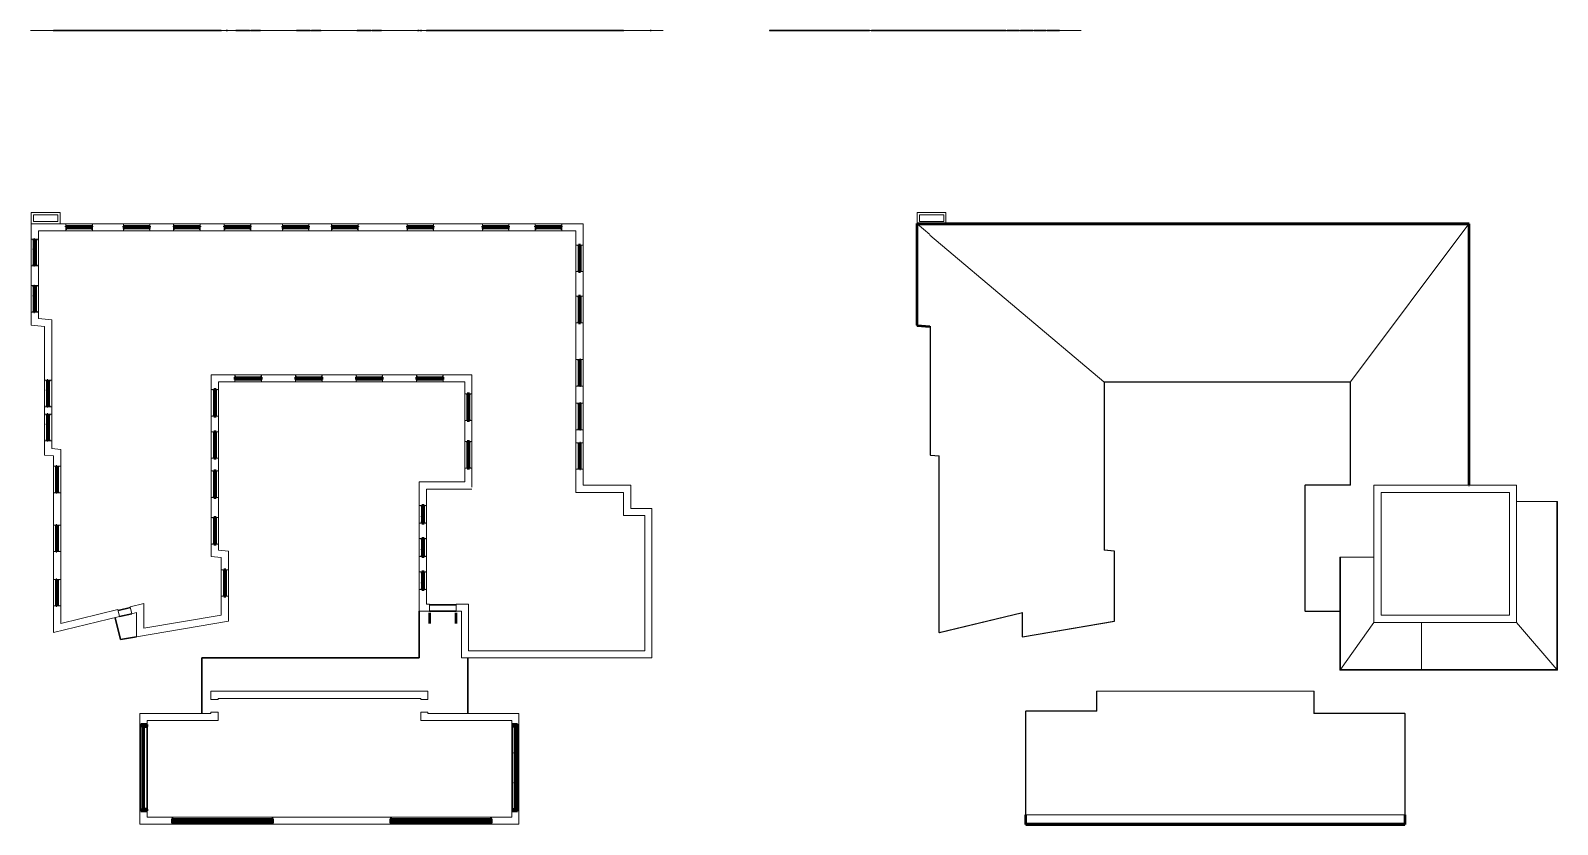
# Model space of a CAD drawing. Header units: inches. Extents: x -2889 to 2593, y -3508 to 2302.
# Drawn here: x -1541 to 2593, y -3508 to -1358 of the extents above; entities that cross this region are included whole.
import ezdxf

# ---------------------------------------------------------------- set-up
doc = ezdxf.new("R2010")
doc.units = ezdxf.units.IN
doc.header["$MEASUREMENT"] = 0
doc.linetypes.add('Dash 1_16_', pattern=[0.125, 0.0625, -0.0625])
for name, color, linetype, lineweight in [('A-CLNG', 13, 'Continuous', 30), ('A-DOOR', 31, 'Continuous', 30), ('A-DOOR-GLAZ', 31, 'Continuous', 50), ('A-FLOR', 140, 'Continuous', 30), ('A-GLAZ', 151, 'Continuous', 30), ('A-ROOF', 132, 'Continuous', 13), ('A-ROOF-MCUT', 132, 'Continuous', 50), ('A-ROOF-OTLN', 132, 'Continuous', 9), ('A-WALL', 113, 'Continuous', 13), ('C-TOPO', 7, 'Dash 1_16_', 9)]:
    doc.layers.add(name, color=color, linetype=linetype, lineweight=lineweight)
doc.layers.get('A-DOOR').off()

# ---------------------------------------------------------------- blocks, each defined once
blk = doc.blocks.new('Double-Glass 1 - 72_ x 78_-129571-Level 2')
at = {"layer": 'A-DOOR-GLAZ', "color": 50}
for p, q in [((-35, -42.6), (-35, -13.8)), ((35, -13.8), (35, -42.6))]:
    blk.add_line(p, q, dxfattribs=at)
blk = doc.blocks.new('Golden Proportion - Wood 6_w-135343-Level 2')
at = {"layer": 'A-GLAZ', "color": 50, "lineweight": 50}
for p, q in [((-34.8, 3), (-36, 3)), ((-34.8, 1), (-34.8, 3)), ((-32.8, 2.5), (-34.8, 2.5)), ((-34.8, 2.5), (-34.8, 1)), ((-34.8, 1), (-32.8, 1)), ((-33.5, 1), (-34.8, 1)), ((-33.5, -3), (-33.5, 1)), ((-32.8, 1), (-32.8, 2.5)), ((-9.5, 2), (-32.8, 2)), ((-32.8, 2), (-32.8, 1.5)), ((-32.8, 1.5), (-9.5, 1.5)), ((-7.5, 2.5), (-9.5, 2.5)), ((-9.5, 2.5), (-9.5, 1)), ((-9.5, 1.5), (-9.5, 2)), ((-9.5, 1), (-7.5, 1)), ((-7.5, 1), (-7.5, 2.5)), ((32.7, 2), (-7.5, 2)), ((-7.5, 2), (-7.5, 1.5)), ((-7.5, 1.5), (32.7, 1.5)), ((34.7, 2.5), (32.7, 2.5)), ((32.7, 2.5), (32.7, 1)), ((32.7, 1.5), (32.7, 2)), ((32.7, 1), (34.7, 1)), ((34.7, 1), (33.5, 1)), ((33.5, 1), (33.5, -3)), ((34.7, 3), (34.7, 1)), ((36, 3), (34.7, 3)), ((34.7, 1), (34.7, 2.5)), ((-36, -3), (-33.5, -3)), ((33.5, -3), (36, -3))]:
    blk.add_line(p, q, dxfattribs=at)
at = {"layer": 'A-GLAZ', "color": 10}
for p, q in [((34.7, 3), (-34.8, 3)), ((-32.8, 2.5), (-9.5, 2.5)), ((-9.5, 1), (-32.8, 1)), ((-7.5, 2.5), (32.7, 2.5)), ((32.7, 1), (-7.5, 1)), ((-33.5, -3), (33.5, -3))]:
    blk.add_line(p, q, dxfattribs=at)
blk = doc.blocks.new('Golden Proportion - Wood 6_w-135604-Level 2')
at = {"layer": 'A-GLAZ', "color": 50, "lineweight": 50}
for p, q in [((-36, 3), (-33.5, 3)), ((-33.5, 3), (-33.5, -1)), ((33.5, 3), (36, 3)), ((33.5, -1), (33.5, 3)), ((-34.8, -3), (-36, -3)), ((-34.8, -1), (-32.8, -1)), ((-34.8, -2.5), (-34.8, -1)), ((-33.5, -1), (-34.8, -1)), ((-34.8, -1), (-34.8, -3)), ((-32.8, -2.5), (-34.8, -2.5)), ((-32.8, -1), (-32.8, -2.5)), ((-32.8, -2), (-32.8, -1.5)), ((-32.8, -1.5), (-9.5, -1.5)), ((-9.5, -2), (-32.8, -2)), ((-9.5, -1), (-7.5, -1)), ((-9.5, -2.5), (-9.5, -1)), ((-9.5, -1.5), (-9.5, -2)), ((-7.5, -2.5), (-9.5, -2.5)), ((-7.5, -1), (-7.5, -2.5)), ((-7.5, -2), (-7.5, -1.5)), ((-7.5, -1.5), (32.7, -1.5)), ((32.7, -2), (-7.5, -2)), ((32.7, -1), (34.7, -1)), ((32.7, -2.5), (32.7, -1)), ((32.7, -1.5), (32.7, -2)), ((34.7, -2.5), (32.7, -2.5)), ((34.7, -1), (33.5, -1)), ((34.7, -1), (34.7, -2.5)), ((34.7, -3), (34.7, -1)), ((36, -3), (34.7, -3))]:
    blk.add_line(p, q, dxfattribs=at)
at = {"layer": 'A-GLAZ', "color": 10}
for p, q in [((33.5, 3), (-33.5, 3)), ((-34.8, -3), (34.7, -3)), ((-32.8, -1), (-9.5, -1)), ((-9.5, -2.5), (-32.8, -2.5)), ((-7.5, -1), (32.7, -1)), ((32.7, -2.5), (-7.5, -2.5))]:
    blk.add_line(p, q, dxfattribs=at)
blk = doc.blocks.new('Windows 1 - Windows 1-126976-Level 2')
at = {"layer": 'A-GLAZ'}
h = blk.add_hatch(color=10, dxfattribs=at)
h.paths.add_polyline_path([(575, -524.2), (575, -516.2), (577, -516.2), (577, -507.5), (572, -507.5), (572, -524.2)], flags=0)
h.paths.add_polyline_path([(802.7, -524.2), (805.7, -524.2), (805.7, -507.5), (800.7, -507.5), (800.7, -516.2), (802.7, -516.2)], flags=0)
for points in [[(802.7, -517.5), (802.7, -517), (575, -517), (575, -517.5)], [(650, -518.2), (650, -516.2), (647, -516.2), (647, -518.2)], [(730.7, -518.2), (730.7, -516.2), (727.7, -516.2), (727.7, -518.2)]]:
    blk.add_hatch(color=10, dxfattribs=at).paths.add_polyline_path(points, flags=0)
at = {"layer": 'A-GLAZ', "color": 50, "lineweight": 50}
for p, q in [((577, -507.5), (572, -507.5)), ((572, -507.5), (572, -524.2)), ((572, -524.2), (575, -524.2)), ((575, -524.2), (575, -516.2)), ((575, -516.2), (577, -516.2)), ((802.7, -517), (575, -517)), ((575, -517), (575, -517.5)), ((575, -517.5), (802.7, -517.5)), ((577, -516.2), (577, -507.5)), ((650, -516.2), (647, -516.2)), ((647, -516.2), (647, -518.2)), ((647, -518.2), (650, -518.2)), ((650, -518.2), (650, -516.2)), ((730.7, -516.2), (727.7, -516.2)), ((727.7, -516.2), (727.7, -518.2)), ((727.7, -518.2), (730.7, -518.2)), ((730.7, -518.2), (730.7, -516.2)), ((805.7, -507.5), (800.7, -507.5)), ((800.7, -507.5), (800.7, -516.2)), ((800.7, -516.2), (802.7, -516.2)), ((802.7, -516.2), (802.7, -524.2)), ((802.7, -517.5), (802.7, -517)), ((802.7, -524.2), (805.7, -524.2)), ((805.7, -524.2), (805.7, -507.5))]:
    blk.add_line(p, q, dxfattribs=at)
at = {"layer": 'A-GLAZ', "color": 10}
for p, q in [((802.7, -524.2), (575, -524.2)), ((800.7, -507.5), (577, -507.5)), ((647, -516.2), (577, -516.2)), ((727.7, -516.2), (650, -516.2)), ((800.7, -516.2), (730.7, -516.2))]:
    blk.add_line(p, q, dxfattribs=at)
blk = doc.blocks.new('Windows 2 - Windows 2-128920-Level 2')
at = {"layer": 'A-GLAZ'}
h = blk.add_hatch(color=10, dxfattribs=at)
h.paths.add_polyline_path([(572, 481.4), (576, 481.4), (576, 489.4), (574, 489.4), (574, 495.4), (572, 495.4), (572, 487.8)], flags=0)
h.paths.add_polyline_path([(801.7, 481.4), (805.7, 481.4), (805.7, 495.4), (803.7, 495.4), (803.7, 489.4), (801.7, 489.4), (801.7, 487.8)], flags=0)
h.paths.add_polyline_path([(647, 488.4), (650, 488.4), (650, 490.4), (647, 490.4)], flags=0)
h.paths.add_polyline_path([(727.7, 488.4), (730.7, 488.4), (730.7, 490.4), (727.7, 490.4)], flags=0)
blk.add_hatch(color=10, dxfattribs=at).paths.add_polyline_path([(803.7, 489.1), (803.7, 489.6), (574, 489.6), (574, 489.1)], flags=0)
at = {"layer": 'A-GLAZ', "color": 50, "lineweight": 50}
for p, q in [((574, 495.4), (572, 495.4)), ((572, 495.4), (572, 481.4)), ((572, 481.4), (576, 481.4)), ((574, 489.4), (574, 495.4)), ((803.7, 489.6), (574, 489.6)), ((574, 489.6), (574, 489.1)), ((576, 489.4), (574, 489.4)), ((574, 489.1), (803.7, 489.1)), ((576, 481.4), (576, 489.4)), ((650, 490.4), (647, 490.4)), ((647, 490.4), (647, 488.4)), ((647, 488.4), (650, 488.4)), ((650, 488.4), (650, 490.4)), ((730.7, 490.4), (727.7, 490.4)), ((727.7, 490.4), (727.7, 488.4)), ((727.7, 488.4), (730.7, 488.4)), ((730.7, 488.4), (730.7, 490.4)), ((803.7, 489.4), (801.7, 489.4)), ((801.7, 489.4), (801.7, 481.4)), ((801.7, 481.4), (805.7, 481.4)), ((803.7, 495.4), (803.7, 489.4)), ((805.7, 495.4), (803.7, 495.4)), ((803.7, 489.1), (803.7, 489.6)), ((805.7, 481.4), (805.7, 495.4))]:
    blk.add_line(p, q, dxfattribs=at)
at = {"layer": 'A-GLAZ', "color": 10}
for p, q in [((574, 495.4), (803.7, 495.4)), ((576, 481.4), (801.7, 481.4))]:
    blk.add_line(p, q, dxfattribs=at)
blk = doc.blocks.new('Golden Proportion - Wood 6_w-136416-Level 2')
at = {"layer": 'A-GLAZ', "color": 50, "lineweight": 50}
for p, q in [((-34.8, 3), (-36, 3)), ((-36, 3), (-36, -3)), ((-34.8, 1), (-34.8, 3)), ((-32.8, 2.5), (-34.8, 2.5)), ((-34.8, 2.5), (-34.8, 1)), ((-34.8, 1), (-32.8, 1)), ((-33.5, 1), (-34.8, 1)), ((-33.5, -3), (-33.5, 1)), ((-32.8, 1), (-32.8, 2.5)), ((-9.5, 2), (-32.8, 2)), ((-32.8, 2), (-32.8, 1.5)), ((-32.8, 1.5), (-9.5, 1.5)), ((-7.5, 2.5), (-9.5, 2.5)), ((-9.5, 2.5), (-9.5, 1)), ((-9.5, 1.5), (-9.5, 2)), ((-9.5, 1), (-7.5, 1)), ((-7.5, 1), (-7.5, 2.5)), ((32.7, 2), (-7.5, 2)), ((-7.5, 2), (-7.5, 1.5)), ((-7.5, 1.5), (32.7, 1.5)), ((34.7, 2.5), (32.7, 2.5)), ((32.7, 2.5), (32.7, 1)), ((32.7, 1.5), (32.7, 2)), ((32.7, 1), (34.7, 1)), ((34.7, 1), (33.5, 1)), ((33.5, 1), (33.5, -3)), ((34.7, 3), (34.7, 1)), ((36, 3), (34.7, 3)), ((34.7, 1), (34.7, 2.5)), ((36, -3), (36, 3)), ((-36, -3), (-33.5, -3)), ((33.5, -3), (36, -3))]:
    blk.add_line(p, q, dxfattribs=at)
at = {"layer": 'A-GLAZ', "color": 10}
for p, q in [((34.7, 3), (-34.8, 3)), ((-32.8, 2.5), (-9.5, 2.5)), ((-9.5, 1), (-32.8, 1)), ((-7.5, 2.5), (32.7, 2.5)), ((32.7, 1), (-7.5, 1)), ((-33.5, -3), (33.5, -3))]:
    blk.add_line(p, q, dxfattribs=at)
blk = doc.blocks.new('Golden Proportion - Wood 4_w-136637-Level 2')
at = {"layer": 'A-GLAZ', "color": 50, "lineweight": 50}
for p, q in [((-22.8, 3), (-24, 3)), ((-24, 3), (-24, -3)), ((-22.8, 1), (-22.8, 3)), ((-20.8, 2.5), (-22.8, 2.5)), ((-22.8, 2.5), (-22.8, 1)), ((-22.8, 1), (-20.8, 1)), ((-21.5, 1), (-22.8, 1)), ((-21.5, -3), (-21.5, 1)), ((-20.8, 1), (-20.8, 2.5)), ((-6.7, 2), (-20.8, 2)), ((-20.8, 2), (-20.8, 1.5)), ((-20.8, 1.5), (-6.7, 1.5)), ((-4.7, 2.5), (-6.7, 2.5)), ((-6.7, 2.5), (-6.7, 1)), ((-6.7, 1.5), (-6.7, 2)), ((-6.7, 1), (-4.7, 1)), ((-4.7, 1), (-4.7, 2.5)), ((20.7, 2), (-4.7, 2)), ((-4.7, 2), (-4.7, 1.5)), ((-4.7, 1.5), (20.7, 1.5)), ((22.7, 2.5), (20.7, 2.5)), ((20.7, 2.5), (20.7, 1)), ((20.7, 1.5), (20.7, 2)), ((20.7, 1), (22.7, 1)), ((22.7, 1), (21.5, 1)), ((21.5, 1), (21.5, -3)), ((22.7, 3), (22.7, 1)), ((24, 3), (22.7, 3)), ((22.7, 1), (22.7, 2.5)), ((24, -3), (24, 3)), ((-24, -3), (-21.5, -3)), ((21.5, -3), (24, -3))]:
    blk.add_line(p, q, dxfattribs=at)
at = {"layer": 'A-GLAZ', "color": 10}
for p, q in [((22.7, 3), (-22.8, 3)), ((-20.8, 2.5), (-6.7, 2.5)), ((-6.7, 1), (-20.8, 1)), ((-4.7, 2.5), (20.7, 2.5)), ((20.7, 1), (-4.7, 1)), ((-21.5, -3), (21.5, -3))]:
    blk.add_line(p, q, dxfattribs=at)
blk = doc.blocks.new('Golden Proportion - Wood 6_w-V1-Level 2')
at = {"layer": 'A-GLAZ', "color": 50, "lineweight": 50}
for p, q in [((-34.8, 3), (-36, 3)), ((-36, 3), (-36, -3)), ((-34.8, 1), (-34.8, 3)), ((-32.8, 2.5), (-34.8, 2.5)), ((-34.8, 2.5), (-34.8, 1)), ((-34.8, 1), (-32.8, 1)), ((-33.5, 1), (-34.8, 1)), ((-33.5, -3), (-33.5, 1)), ((-32.8, 1), (-32.8, 2.5)), ((-9.5, 2), (-32.8, 2)), ((-32.8, 2), (-32.8, 1.5)), ((-32.8, 1.5), (-9.5, 1.5)), ((-7.5, 2.5), (-9.5, 2.5)), ((-9.5, 2.5), (-9.5, 1)), ((-9.5, 1.5), (-9.5, 2)), ((-9.5, 1), (-7.5, 1)), ((-7.5, 1), (-7.5, 2.5)), ((32.7, 2), (-7.5, 2)), ((-7.5, 2), (-7.5, 1.5)), ((-7.5, 1.5), (32.7, 1.5)), ((34.7, 2.5), (32.7, 2.5)), ((32.7, 2.5), (32.7, 1)), ((32.7, 1.5), (32.7, 2)), ((32.7, 1), (34.7, 1)), ((34.7, 1), (33.5, 1)), ((33.5, 1), (33.5, -3)), ((34.7, 3), (34.7, 1)), ((36, 3), (34.7, 3)), ((34.7, 1), (34.7, 2.5)), ((36, -3), (36, 3)), ((-36, -3), (-33.5, -3)), ((33.5, -3), (36, -3))]:
    blk.add_line(p, q, dxfattribs=at)
at = {"layer": 'A-GLAZ', "color": 10}
for p, q in [((34.7, 3), (-34.8, 3)), ((-32.8, 2.5), (-9.5, 2.5)), ((-9.5, 1), (-32.8, 1)), ((-7.5, 2.5), (32.7, 2.5)), ((32.7, 1), (-7.5, 1)), ((-33.5, -3), (33.5, -3))]:
    blk.add_line(p, q, dxfattribs=at)
blk = doc.blocks.new('Chimney - Chimney-126275-Level 3')
at = {"layer": 'A-WALL', "color": 8, "lineweight": 20}
for p, q in [((-784.2, -743), (-814.2, -743)), ((-814.2, -743), (-814.2, -821)), ((-784.2, -821), (-784.2, -743)), ((-808.2, -749), (-790.2, -749)), ((-808.2, -815), (-808.2, -749)), ((-790.2, -749), (-790.2, -815)), ((-814.2, -821), (-784.2, -821)), ((-790.2, -815), (-808.2, -815))]:
    blk.add_line(p, q, dxfattribs=at)

msp = doc.modelspace()

# ---------------------------------------------------------------- hatches: boundary and pattern name
at = {"layer": 'A-GLAZ'}
h = msp.add_hatch(color=10, dxfattribs=at)
h.paths.add_polyline_path([(-1158.1, -3504), (-1156.1, -3504), (-1156.1, -3497), (-1154.8, -3497), (-1154.8, -3492), (-1158.1, -3492)], flags=0)
h.paths.add_polyline_path([(-888.4, -3497), (-887.1, -3497), (-887.1, -3504), (-885.1, -3504), (-885.1, -3492), (-888.4, -3492)], flags=0)
for points in [[(-1156.1, -3497.3), (-887.1, -3497.3), (-887.1, -3496.8), (-1156.1, -3496.8)], [(-564.5, -3497.3), (-295.5, -3497.3), (-295.5, -3496.8), (-564.5, -3496.8)]]:
    msp.add_hatch(color=10, dxfattribs=at).paths.add_polyline_path(points, flags=0)
h = msp.add_hatch(color=10, dxfattribs=at)
h.paths.add_polyline_path([(-566.5, -3504), (-564.5, -3504), (-564.5, -3497), (-563.2, -3497), (-563.2, -3492), (-566.5, -3492)], flags=0)
h.paths.add_polyline_path([(-296.8, -3492), (-296.8, -3497), (-295.5, -3497), (-295.5, -3504), (-293.5, -3504), (-293.5, -3492)], flags=0)

# ---------------------------------------------------------------- linework, layer by layer
at = {"layer": 'A-CLNG', "extrusion": (0, -1, 6.12323e-17)}
for p, q in [((-1024.8, -1357.8, -152.5), (-1459.8, -1357.8, -152.5)), ((-1459.8, -1357.8, -155.5), (-1024.8, -1357.8, -155.5)), ((-469.3, -1357.8, -152.5), (64.5, -1357.8, -152.5)), ((64.5, -1357.8, -155.5), (-469.3, -1357.8, -155.5))]:
    msp.add_line(p, q, dxfattribs=at)
at = {"layer": 'A-CLNG', "extrusion": (0, -1, 6.12323e-17), "elevation": 1357.8}
for points in [[(617.7, -220.6), (459.7, -220.6), (459.7, -217.6), (617.7, -217.6)], [(730, -220.6), (637.4, -220.6), (637.4, -217.6), (730, -217.6)]]:
    msp.add_lwpolyline(points, close=True, dxfattribs=at)
at = {"layer": 'A-FLOR', "extrusion": (0, -1, 6.12323e-17)}
for p, q in [((-1024.8, -1357.8, -143.4), (-1459.8, -1357.8, -143.4)), ((-1024.8, -1357.8, -146.3), (-1459.8, -1357.8, -146.3)), ((-469.3, -1357.8, -143.4), (64.5, -1357.8, -143.4)), ((64.5, -1357.8, -146.3), (-469.3, -1357.8, -146.3)), ((767.5, -1357.8, -215.3), (749.6, -1357.8, -215.3)), ((785.6, -1357.8, -221.9), (766.6, -1357.8, -221.9)), ((766.6, -1357.8, -221.9), (766.6, -1357.8, -217)), ((766.6, -1357.8, -217), (767.5, -1357.8, -215.9)), ((767.5, -1357.8, -215.9), (767.5, -1357.8, -215.3)), ((803.6, -1357.8, -228.5), (784.6, -1357.8, -228.5)), ((784.6, -1357.8, -228.5), (784.6, -1357.8, -223.6)), ((784.6, -1357.8, -223.6), (785.6, -1357.8, -222.7)), ((785.6, -1357.8, -222.7), (785.6, -1357.8, -221.9)), ((821.5, -1357.8, -235.3), (802.5, -1357.8, -235.3)), ((802.5, -1357.8, -235.3), (802.5, -1357.8, -230.2)), ((802.5, -1357.8, -230.2), (803.6, -1357.8, -229.3)), ((803.6, -1357.8, -229.3), (803.6, -1357.8, -228.5)), ((839.6, -1357.8, -241.9), (820.6, -1357.8, -241.9)), ((820.6, -1357.8, -241.9), (820.6, -1357.8, -237)), ((820.6, -1357.8, -237), (821.5, -1357.8, -235.9)), ((821.5, -1357.8, -235.9), (821.5, -1357.8, -235.3)), ((857.5, -1357.8, -248.5), (838.5, -1357.8, -248.5)), ((838.5, -1357.8, -248.5), (838.5, -1357.8, -243.6)), ((838.5, -1357.8, -243.6), (839.6, -1357.8, -242.6)), ((839.6, -1357.8, -242.6), (839.6, -1357.8, -241.9)), ((875.7, -1357.8, -255.1), (856.5, -1357.8, -255.1)), ((856.5, -1357.8, -255.1), (856.5, -1357.8, -250.2)), ((856.5, -1357.8, -250.2), (857.5, -1357.8, -249.4)), ((857.5, -1357.8, -249.4), (857.5, -1357.8, -248.5)), ((929.6, -1357.8, -262), (874.6, -1357.8, -262)), ((874.6, -1357.8, -262), (874.6, -1357.8, -256.9)), ((874.6, -1357.8, -256.9), (875.7, -1357.8, -256)), ((875.7, -1357.8, -256), (875.7, -1357.8, -255.1)), ((947.1, -1357.8, -268.6), (928.6, -1357.8, -268.6)), ((928.6, -1357.8, -268.6), (928.6, -1357.8, -263.7)), ((928.6, -1357.8, -263.7), (929.6, -1357.8, -262.6)), ((929.6, -1357.8, -262.6), (929.6, -1357.8, -262)), ((965.7, -1357.8, -275.2), (946.7, -1357.8, -275.2)), ((946.7, -1357.8, -275.2), (946.7, -1357.8, -270.3)), ((946.7, -1357.8, -270.3), (947.6, -1357.8, -269.2)), ((947.6, -1357.8, -269.2), (947.1, -1357.8, -268.6)), ((983.6, -1357.8, -281.8), (964.6, -1357.8, -281.8)), ((964.6, -1357.8, -281.8), (964.6, -1357.8, -276.9)), ((964.6, -1357.8, -276.9), (965.7, -1357.8, -276.1)), ((965.7, -1357.8, -276.1), (965.7, -1357.8, -275.2)), ((1001.5, -1357.8, -288.6), (982.5, -1357.8, -288.6)), ((982.5, -1357.8, -288.6), (982.5, -1357.8, -283.7)), ((982.5, -1357.8, -283.7), (983.6, -1357.8, -282.7)), ((983.6, -1357.8, -282.7), (983.6, -1357.8, -281.8)), ((1000.7, -1357.8, -290.3), (1001.5, -1357.8, -289.3)), ((1019.7, -1357.8, -295.3), (1000.7, -1357.8, -295.3)), ((1000.7, -1357.8, -295.3), (1000.7, -1357.8, -290.3)), ((1001.5, -1357.8, -289.3), (1001.5, -1357.8, -288.6)), ((1037.6, -1357.8, -301.9), (1018.6, -1357.8, -301.9)), ((1018.6, -1357.8, -301.9), (1018.6, -1357.8, -297)), ((1018.6, -1357.8, -297), (1019.7, -1357.8, -295.9)), ((1019.7, -1357.8, -295.9), (1019.7, -1357.8, -295.3)), ((1055.7, -1357.8, -308.5), (1036.5, -1357.8, -308.5)), ((1036.5, -1357.8, -308.5), (1036.5, -1357.8, -303.6)), ((1036.5, -1357.8, -303.6), (1037.6, -1357.8, -302.7)), ((1037.6, -1357.8, -302.7), (1037.6, -1357.8, -301.9)), ((1073.6, -1357.8, -315.3), (1054.6, -1357.8, -315.3)), ((1054.6, -1357.8, -315.3), (1054.6, -1357.8, -310.4)), ((1054.6, -1357.8, -310.4), (1055.7, -1357.8, -309.3)), ((1055.7, -1357.8, -309.3), (1055.7, -1357.8, -308.5)), ((1091.6, -1357.8, -321.9), (1072.6, -1357.8, -321.9)), ((1072.6, -1357.8, -321.9), (1072.6, -1357.8, -317)), ((1072.6, -1357.8, -317), (1073.6, -1357.8, -315.9)), ((1073.6, -1357.8, -315.9), (1073.6, -1357.8, -315.3)), ((1090.7, -1357.8, -328.5), (1090.7, -1357.8, -323.6)), ((1090.7, -1357.8, -323.6), (1091.6, -1357.8, -322.6)), ((1091.6, -1357.8, -322.6), (1091.6, -1357.8, -321.9))]:
    msp.add_line(p, q, dxfattribs=at)
at = {"layer": 'A-FLOR'}
for p, q in [((-1304.1, -2927.9), (-1271, -2920)), ((-488.8, -2930.4), (-488.8, -3056.7)), ((-461, -2913.2), (-389, -2913.2)), ((-389, -2930.4), (-461, -2930.4)), ((-1312.5, -2947.7), (-1297.8, -3007.1)), ((-1267, -2936.8), (-1300, -2944.7)), ((-1297.8, -3007.1), (-1254.1, -2999.5)), ((-488.8, -3056.7), (-1077.1, -3056.7)), ((-1077.1, -3056.7), (-1077.1, -3206.7)), ((-357, -3206.7), (-357, -3056.7))]:
    msp.add_line(p, q, dxfattribs=at)
at = {"layer": 'A-FLOR', "extrusion": (0, -1, 6.12323e-17), "elevation": 1357.8}
for points in [[(-1479.2, -275.4), (-1024.8, -275.4), (-1024.8, -263.5), (-1479.2, -263.5)], [(-469.3, -263.5), (64.5, -263.5), (64.5, -275.4), (-469.3, -275.4)], [(730, -211.6), (459.7, -211.6), (459.7, -208.6), (730, -208.6)]]:
    msp.add_lwpolyline(points, close=True, dxfattribs=at)
at = {"layer": 'A-GLAZ', "color": 50, "lineweight": 50}
for p, q in [((-1158.1, -3492), (-1158.1, -3504)), ((-1154.8, -3492), (-1158.1, -3492)), ((-1158.1, -3504), (-1156.1, -3504)), ((-887.1, -3496.8), (-1156.1, -3496.8)), ((-1156.1, -3504), (-1156.1, -3496.8)), ((-1156.1, -3497), (-1154.8, -3497)), ((-1156.1, -3497.3), (-887.1, -3497.3)), ((-1154.8, -3497), (-1154.8, -3492)), ((-885.1, -3492), (-888.4, -3492)), ((-888.4, -3492), (-888.4, -3497)), ((-888.4, -3497), (-887.1, -3497)), ((-887.1, -3496.8), (-887.1, -3504)), ((-887.1, -3504), (-885.1, -3504)), ((-885.1, -3504), (-885.1, -3492)), ((-566.5, -3492), (-566.5, -3504)), ((-563.2, -3492), (-566.5, -3492)), ((-566.5, -3504), (-564.5, -3504)), ((-295.5, -3496.8), (-564.5, -3496.8)), ((-564.5, -3504), (-564.5, -3496.8)), ((-564.5, -3497), (-563.2, -3497)), ((-564.5, -3497.3), (-295.5, -3497.3)), ((-563.2, -3497), (-563.2, -3492)), ((-293.5, -3492), (-296.8, -3492)), ((-296.8, -3492), (-296.8, -3497)), ((-296.8, -3497), (-295.5, -3497)), ((-295.5, -3496.8), (-295.5, -3504)), ((-295.5, -3504), (-293.5, -3504)), ((-293.5, -3504), (-293.5, -3492))]:
    msp.add_line(p, q, dxfattribs=at)
at = {"layer": 'A-GLAZ', "color": 10}
for p, q in [((-1156.1, -3504), (-887.1, -3504)), ((-888.4, -3492), (-1154.8, -3492)), ((-564.5, -3504), (-295.5, -3504)), ((-296.8, -3492), (-563.2, -3492))]:
    msp.add_line(p, q, dxfattribs=at)
at = {"layer": 'A-GLAZ', "extrusion": (0, -1, 6.12323e-17), "elevation": 1357.8}
for points in [[(-1476.2, -107.5), (-1473.2, -107.5), (-1473.2, -62.9), (-1476.2, -62.9)], [(-1476.2, -228.7), (-1473.2, -228.7), (-1473.2, -184.1), (-1476.2, -184.1)], [(-1442.9, -104.3), (-1416.9, -104.3), (-1416.9, -65.9), (-1442.9, -65.9)], [(-1413.9, -104.3), (-1377, -104.3), (-1377, -65.9), (-1413.9, -65.9)], [(-1287, -104.3), (-1261, -104.3), (-1261, -65.9), (-1287, -65.9)], [(-1258, -65.9), (-1220.8, -65.9), (-1220.8, -104.3), (-1258, -104.3)], [(-1150.9, -104.3), (-1124.8, -104.3), (-1124.8, -65.9), (-1150.9, -65.9)], [(-1121.9, -65.9), (-1084.7, -65.9), (-1084.7, -104.3), (-1121.9, -104.3)], [(-1011.4, -107.5), (-1008.4, -107.5), (-1008.4, -62.9), (-1011.4, -62.9)], [(-948, -65.9), (-985.1, -65.9), (-985.1, -104.3), (-948, -104.3)], [(-919, -104.3), (-945, -104.3), (-945, -65.9), (-919, -65.9)], [(-783.9, -65.9), (-821.1, -65.9), (-821.1, -104.3), (-783.9, -104.3)], [(-754.9, -104.3), (-781, -104.3), (-781, -65.9), (-754.9, -65.9)], [(-620.1, -65.9), (-657.2, -65.9), (-657.2, -104.3), (-620.1, -104.3)], [(-591.1, -104.3), (-617.1, -104.3), (-617.1, -65.9), (-591.1, -65.9)], [(-485.7, -107.5), (-482.7, -107.5), (-482.7, -77.9), (-485.7, -77.9)], [(-314.8, -65.9), (-289, -65.9), (-289, -104.3), (-314.8, -104.3)], [(-285.8, -104.3), (-248.9, -104.3), (-248.9, -65.9), (-285.8, -65.9)], [(-171.9, -65.9), (-145.9, -65.9), (-145.9, -104.3), (-171.9, -104.3)], [(-142.9, -104.3), (-105.8, -104.3), (-105.8, -65.9), (-142.9, -65.9)], [(136.6, 47.4), (138.7, 47.4), (138.7, 23.3), (136.6, 23.3)], [(489.5, -169.6), (515.6, -169.6), (515.6, -131), (489.5, -131)], [(735.3, -98.6), (768.1, -98.6), (768.1, -81.1), (735.3, -81.1)], [(771.8, -98.6), (804.6, -98.6), (804.6, -81.1), (771.8, -81.1)], [(808, -98.6), (841.1, -98.6), (841.1, -81.1), (808, -81.1)], [(844.5, -98.6), (877.6, -98.6), (877.6, -81.1), (844.5, -81.1)], [(881, -98.6), (914.1, -98.6), (914.1, -81.1), (881, -81.1)], [(917.5, -98.6), (950.3, -98.6), (950.3, -81.1), (917.5, -81.1)], [(957.2, -38.6), (990.2, -38.6), (990.2, -21.1), (957.2, -21.1)], [(993.4, -38.6), (1026.5, -38.6), (1026.5, -21.1), (993.4, -21.1)], [(1029.7, -38.6), (1062.8, -38.6), (1062.8, -21.1), (1029.7, -21.1)], [(1066.2, -38.6), (1099.2, -38.6), (1099.2, -21.1), (1066.2, -21.1)], [(1102.4, -38.6), (1135.5, -38.6), (1135.5, -21.1), (1102.4, -21.1)], [(1138.7, -38.6), (1171.8, -38.6), (1171.8, -21.1), (1138.7, -21.1)], [(1175, -38.6), (1208, -38.6), (1208, -21.1), (1175, -21.1)], [(1211.2, -38.6), (1244.3, -38.6), (1244.3, -21.1), (1211.2, -21.1)]]:
    msp.add_lwpolyline(points, close=True, dxfattribs=at)
for points in [[(-488.7, -65.9), (-493, -65.9), (-493, -104.3), (-488.7, -104.3)], [(459.7, -131), (486.5, -131), (486.5, -169.6), (459.7, -169.6)], [(617.7, -131), (613.5, -131), (613.5, -169.6), (617.7, -169.6)]]:
    msp.add_lwpolyline(points, dxfattribs=at)
at = {"layer": 'A-ROOF', "extrusion": (0, -1, 6.12323e-17)}
for p, q in [((-1539.1, -1357.8, 66.6), (-1541.2, -1357.8, 55)), ((-1541.2, -1357.8, 55), (-1005.4, -1357.8, -40.1)), ((-302.7, -1357.8, 66.6), (-1539.1, -1357.8, 66.6)), ((-1005.4, -1357.8, -28.2), (-1539, -1357.8, 67.1)), ((-1031.7, -1357.8, -23.5), (-365.7, -1357.8, -23.5)), ((-1005.4, -1357.8, -40.1), (-1005.4, -1357.8, -28.2)), ((-408.5, -1357.8, -35.4), (-1005.4, -1357.8, -35.4)), ((-302.7, -1357.8, -17.7), (-488.7, -1357.8, -70)), ((-346.2, -1357.8, -29.9), (-346.2, -1357.8, -143.4)), ((-283.2, -1357.8, 257.7), (64.5, -1357.8, 236.3)), ((64.5, -1357.8, 229.9), (-283.2, -1357.8, 251.3)), ((-64.6, -1357.8, -38), (-64.6, -1357.8, -143.4)), ((83.9, -1357.8, 235.1), (86.9, -1357.8, 234.9)), ((86.9, -1357.8, 228.5), (83.9, -1357.8, 228.7)), ((86.9, -1357.8, 234.9), (86.9, -1357.8, 228.5)), ((459.7, -1357.8, -328.5), (1303.5, -1357.8, -328.5)), ((459.7, -1357.8, 1.5), (770.1, -1357.8, 1.5)), ((731.9, -1357.8, -88.5), (459.7, -1357.8, -88.5)), ((459.7, -1357.8, -100.5), (698.2, -1357.8, -100.5)), ((731.9, -1357.8, -91.1), (617.7, -1357.8, -123.1)), ((617.7, -1357.8, -123.1), (617.7, -1357.8, -135)), ((617.7, -1357.8, -135), (731.9, -1357.8, -103)), ((716.3, -1357.8, -65.9), (803.8, -1357.8, 43.5)), ((716.3, -1357.8, -65.9), (953.7, -1357.8, -65.9)), ((953.7, -1357.8, -77.9), (716.3, -1357.8, -77.9)), ((716.3, -1357.8, -77.9), (716.3, -1357.8, -65.9)), ((731.9, -1357.8, -103), (731.9, -1357.8, -91.1)), ((803.8, -1357.8, 43.5), (923.9, -1357.8, 43.5)), ((804, -1357.8, 328.5), (803.8, -1357.8, 325.5)), ((1190.5, -1357.8, 304.6), (804, -1357.8, 328.5)), ((923.9, -1357.8, -5.8), (923.9, -1357.8, 103.5)), ((923.9, -1357.8, 103.5), (1190.3, -1357.8, 103.5)), ((1190.3, -1357.8, 103.5), (1277.8, -1357.8, -5.8)), ((1190.3, -1357.8, 301.7), (1190.5, -1357.8, 304.6))]:
    msp.add_line(p, q, dxfattribs=at)
at = {"layer": 'A-ROOF'}
for p, q in [((893.8, -1910.3), (859, -1880.8)), ((2352.9, -1880.8), (2032.4, -2309.3)), ((2352.9, -2588.9), (2352.9, -1880.8)), ((893.8, -1911.6), (1364.2, -2309.3)), ((859, -2155.7), (895, -2158.9)), ((895, -2158.9), (895, -2507.6)), ((1364.2, -2309.3), (2032.4, -2309.3)), ((1365.8, -2764.5), (1365.8, -2310.1)), ((2032.4, -2309.3), (2032.4, -2588.9)), ((895, -2507.6), (919, -2509.7)), ((919, -2509.7), (919, -2987.7)), ((2031.6, -2588.9), (1909.3, -2588.9)), ((1909.3, -2588.9), (1909.3, -2930.4)), ((2329.9, -2588.9), (2352.9, -2588.9)), ((2592.5, -2632.9), (2481.9, -2632.9)), ((2590.6, -2632.9), (2590.6, -3087.9)), ((1392.8, -2767.5), (1365.8, -2764.5)), ((1392.8, -2957), (1392.8, -2767.5)), ((2095.4, -2783.9), (2003.4, -2783.9)), ((2005.4, -2783.9), (2005.4, -3087.9)), ((919, -2987.7), (1144, -2933.7)), ((1144, -2934.5), (1144, -2999.5)), ((1909.3, -2930.4), (2003.4, -2930.4)), ((1144, -2999.5), (1392.8, -2957)), ((2095.4, -2960.4), (2005.4, -3087.9)), ((2224.4, -2960.4), (2224.4, -3087.9)), ((2481.9, -2960.4), (2590.6, -3087.9)), ((2005.4, -3087.9), (2590.6, -3087.9)), ((1932.9, -3147), (1345.3, -3147)), ((1345.3, -3147), (1345.3, -3200.2)), ((1932.9, -3206), (1932.9, -3147)), ((1345.3, -3201), (1153, -3201)), ((1153, -3201), (1153, -3481.3)), ((2179.1, -3206.7), (1932.9, -3206.7)), ((2179.1, -3481.3), (2179.1, -3206.7)), ((2179.1, -3481.3), (1153, -3481.3))]:
    msp.add_line(p, q, dxfattribs=at)
at = {"layer": 'A-ROOF', "extrusion": (0, -1, 6.12323e-17), "elevation": 1357.8}
msp.add_lwpolyline([(-488.7, -70), (-488.7, -58), (-302.7, -5.8), (-302.7, -17.7)], dxfattribs=at)
for points in [[(83.9, 301.7), (84.1, 304.6), (-302.4, 328.5), (-302.7, 325.5)], [(83.9, 168.7), (171.4, 59.3), (171.4, 47.4), (83.9, 156.6)], [(923.9, -17.9), (1277.8, -17.9), (1277.8, -5.8), (923.9, -5.8)]]:
    msp.add_lwpolyline(points, close=True, dxfattribs=at)
at = {"layer": 'A-ROOF-MCUT'}
for p, q in [((858.2, -1880.8), (858.2, -2155.7)), ((858.2, -1880.8), (2353.6, -1881.6)), ((859, -2155.7), (859, -1880.1)), ((2353.6, -1880.8), (859, -1880.1)), ((2353.6, -2588.9), (2353.6, -1880.8)), ((858.2, -2155.7), (859, -2155.7)), ((859, -2155.7), (858.9, -2156.4)), ((858.9, -2156.4), (893.8, -2159.5)), ((893.8, -2159.5), (893.8, -2158.7)), ((2352.9, -2588.9), (2353.6, -2588.9)), ((1153, -3481.3), (1152.3, -3481.3)), ((1152.3, -3481.3), (1152.3, -3506.8)), ((2179.9, -3506.8), (1152.3, -3506.8)), ((1153, -3507.5), (1153, -3481.3)), ((1153, -3507.5), (2179.1, -3507.5)), ((2179.9, -3481.3), (2179.1, -3481.3)), ((2179.1, -3481.3), (2179.1, -3507.5)), ((2179.9, -3506.8), (2179.9, -3481.3))]:
    msp.add_line(p, q, dxfattribs=at)
at = {"layer": 'A-ROOF-OTLN'}
for p, q in [((893.8, -2159.5), (894.9, -2159.6)), ((894.2, -2159.5), (894.2, -2507.6)), ((895, -2158.9), (894.9, -2159.6)), ((1364.2, -2310.1), (2032.4, -2310.1)), ((1366.5, -2764.5), (1366.5, -2310.1)), ((2031.6, -2309.3), (2031.6, -2588.9)), ((895, -2507.6), (894.2, -2507.6)), ((894.9, -2508.4), (895, -2507.6)), ((894.9, -2508.4), (918.9, -2510.5)), ((918.2, -2510.4), (918.2, -2987.7)), ((919, -2509.7), (918.9, -2510.5)), ((1908.6, -2588.9), (2032.4, -2588.9)), ((1908.6, -2588.9), (1908.6, -2930.4)), ((2031.6, -2588.2), (1909.3, -2588.2)), ((1909.3, -2931.2), (1909.3, -2588.2)), ((2591.4, -2632.9), (2591.4, -3088.6)), ((2592.5, -3089.8), (2592.5, -2632.9)), ((1365.8, -2764.5), (1365.9, -2763.7)), ((1366.5, -2764.5), (1365.8, -2764.5)), ((1392.9, -2766.7), (1366.5, -2763.8)), ((1392.9, -2766.7), (1392.8, -2767.5)), ((1392.8, -2767.5), (1393.5, -2767.5)), ((1393.5, -2957), (1393.5, -2767.5)), ((2003.4, -3089.8), (2003.4, -2783.9)), ((2004.6, -2783.9), (2004.6, -3088.6)), ((919.2, -2988.4), (1144.2, -2934.4)), ((1143.3, -2934.6), (1143.3, -2999.5)), ((1144, -2933.7), (1144.2, -2934.4)), ((1909.3, -2930.4), (1908.6, -2930.4)), ((1909.3, -2931.2), (2003.4, -2931.2)), ((1144.1, -3000.3), (1392.9, -2957.7)), ((1392.8, -2957), (1392.9, -2957.7)), ((1393.5, -2957), (1392.8, -2957)), ((919, -2987.7), (918.2, -2987.7)), ((919.2, -2988.4), (919, -2987.7)), ((1144, -2999.5), (1143.3, -2999.5)), ((1144.1, -3000.3), (1144, -2999.5)), ((2592.5, -3089.8), (2003.4, -3089.8)), ((2004.6, -3088.6), (2591.4, -3088.6)), ((1344.6, -3147), (1344.6, -3200.2)), ((1344.6, -3147), (1933.6, -3147)), ((1345.3, -3201), (1345.3, -3146.2)), ((1932.9, -3146.2), (1345.3, -3146.2)), ((1932.9, -3146.2), (1932.9, -3206.7)), ((1933.6, -3206), (1933.6, -3147)), ((1152.3, -3201), (1152.3, -3481.3)), ((1152.3, -3201), (1153, -3201)), ((1153, -3201), (1153, -3200.2)), ((1345.3, -3200.2), (1153, -3200.2)), ((2179.1, -3206), (1932.9, -3206)), ((2179.1, -3206), (2179.1, -3206.7)), ((2179.1, -3206.7), (2179.9, -3206.7)), ((2179.9, -3481.3), (2179.9, -3206.7))]:
    msp.add_line(p, q, dxfattribs=at)
at = {"layer": 'A-WALL', "extrusion": (0, -1, 6.12323e-17)}
for p, q in [((-1539.1, -1357.8, 54.6), (-1539.1, -1357.8, -275.4)), ((-1539.1, -1357.8, -275.4), (-1503.3, -1357.8, -275.4)), ((-1503.3, -1357.8, -275.4), (-1479.2, -1357.8, -275.4)), ((-1503.3, -1357.8, -275.4), (-1503.3, -1357.8, 48.2)), ((-1479.2, -1357.8, -275.4), (-1479.2, -1357.8, -263.5)), ((-1479.2, -1357.8, -263.5), (-1459.8, -1357.8, -263.5)), ((-1459.8, -1357.8, -228.7), (-1479.2, -1357.8, -228.7)), ((-1479.2, -1357.8, -228.7), (-1479.2, -1357.8, -263.5)), ((-1479.2, -1357.8, -228.7), (-1479.2, -1357.8, 43.9)), ((-1459.8, -1357.8, -184.1), (-1479.2, -1357.8, -184.1)), ((-1459.8, -1357.8, -107.5), (-1479.2, -1357.8, -107.5)), ((-1479.2, -1357.8, -62.9), (-1459.8, -1357.8, -62.9)), ((-1459.8, -1357.8, -263.5), (-1459.8, -1357.8, -228.7)), ((-1459.8, -1357.8, -228.7), (-1459.8, -1357.8, 40.5)), ((-1051.9, -1357.8, -32), (-1051.9, -1357.8, -143.4)), ((-1051.9, -1357.8, -146.3), (-1051.9, -1357.8, -152.5)), ((-1051.9, -1357.8, -155.5), (-1051.9, -1357.8, -263.5)), ((-488.7, -1357.8, -107.5), (-469.3, -1357.8, -107.5)), ((-488.7, -1357.8, -77.9), (-469.3, -1357.8, -77.9)), ((-302.7, -1357.8, -38), (121.7, -1357.8, -38)), ((-302.7, -1357.8, -38), (-302.7, -1357.8, 325.5)), ((-302.7, -1357.8, 325.5), (-283.2, -1357.8, 324.3)), ((-283.2, -1357.8, 324.3), (-283.2, -1357.8, -38)), ((64.5, -1357.8, -143.4), (64.5, -1357.8, 96.6)), ((64.5, -1357.8, 96.6), (83.9, -1357.8, 96.6)), ((83.9, -1357.8, 301.7), (64.5, -1357.8, 302.7)), ((64.5, -1357.8, 302.7), (64.5, -1357.8, 96.6)), ((83.9, -1357.8, 96.6), (83.9, -1357.8, 301.7)), ((121.7, -1357.8, 47.4), (141.3, -1357.8, 47.4)), ((121.7, -1357.8, 23.3), (141.3, -1357.8, 23.3)), ((617.7, -1357.8, -135), (617.7, -1357.8, -208.6)), ((730, -1357.8, -328.5), (730, -1357.8, -208.6)), ((731.9, -1357.8, -77.9), (731.9, -1357.8, -207.6)), ((731.9, -1357.8, -207.6), (749.6, -1357.8, -207.6)), ((731.9, -1357.8, -101.8), (953.7, -1357.8, -101.8)), ((749.6, -1357.8, -207.6), (749.6, -1357.8, -328.5)), ((803.8, -1357.8, 43.5), (803.8, -1357.8, 325.5)), ((803.8, -1357.8, 325.5), (1190.3, -1357.8, 301.7)), ((953.7, -1357.8, -101.8), (953.7, -1357.8, -17.9)), ((953.7, -1357.8, -41.8), (1247.7, -1357.8, -41.8)), ((1170.9, -1357.8, -208.6), (1091.6, -1357.8, -208.6)), ((1091.6, -1357.8, -208.6), (1091.6, -1357.8, -328.5)), ((1170.9, -1357.8, -328.5), (1170.9, -1357.8, -208.6)), ((1247.7, -1357.8, -208.6), (1190.3, -1357.8, -208.6)), ((1190.3, -1357.8, -208.6), (1190.3, -1357.8, -328.5)), ((1190.3, -1357.8, 301.7), (1190.3, -1357.8, 103.5)), ((1247.7, -1357.8, -17.9), (1247.7, -1357.8, -208.6))]:
    msp.add_line(p, q, dxfattribs=at)
at = {"layer": 'A-WALL'}
for p, q in [((-1539.1, -1850.8), (-1539.1, -2155.7)), ((-1461.1, -1850.8), (-1539.1, -1850.8)), ((-1533.1, -1874.8), (-1533.1, -1856.8)), ((-1533.1, -1856.8), (-1467.1, -1856.8)), ((-1467.1, -1856.8), (-1467.1, -1874.8)), ((-1461.1, -1880.8), (-1461.1, -1850.8)), ((-45.2, -1880.8), (-1539.1, -1880.8)), ((-1467.1, -1874.8), (-1533.1, -1874.8)), ((-1519.6, -2137.8), (-1519.6, -1900.3)), ((-1519.6, -1900.3), (-64.7, -1900.3)), ((-1445.9, -1900.3), (-1445.9, -1880.8)), ((-1373.9, -1880.8), (-1373.9, -1900.3)), ((-1289.9, -1900.3), (-1289.9, -1880.8)), ((-1217.9, -1880.8), (-1217.9, -1900.3)), ((-1153.8, -1900.3), (-1153.8, -1880.8)), ((-1081.8, -1880.8), (-1081.8, -1900.3)), ((-1017.1, -1900.3), (-1017.1, -1880.8)), ((-945.1, -1880.8), (-945.1, -1900.3)), ((-859.5, -1900.3), (-859.5, -1880.8)), ((-787.5, -1880.8), (-787.5, -1900.3)), ((-726, -1900.3), (-726, -1880.8)), ((-654, -1880.8), (-654, -1900.3)), ((-522, -1900.3), (-522, -1880.8)), ((-450, -1880.8), (-450, -1900.3)), ((-318, -1900.3), (-318, -1880.8)), ((-246, -1880.8), (-246, -1900.3)), ((-175, -1900.3), (-175, -1880.8)), ((-103, -1880.8), (-103, -1900.3)), ((-64.7, -1900.3), (-64.7, -2608.4)), ((-45.2, -2588.9), (-45.2, -1880.8)), ((-1539.1, -1922.6), (-1519.6, -1922.6)), ((-64.7, -1938.6), (-45.2, -1938.6)), ((-1519.6, -1994.6), (-1539.1, -1994.6)), ((-45.2, -2010.6), (-64.7, -2010.6)), ((-1539.1, -2048.6), (-1519.6, -2048.6)), ((-64.7, -2077.4), (-45.2, -2077.4)), ((-1519.6, -2120.6), (-1539.1, -2120.6)), ((-1483.6, -2141), (-1519.6, -2137.8)), ((-1483.6, -2489.8), (-1483.6, -2141)), ((-45.2, -2149.4), (-64.7, -2149.4)), ((-1539.1, -2155.7), (-1503.1, -2158.9)), ((-1503.1, -2158.9), (-1503.1, -2507.6)), ((-64.7, -2248.6), (-45.2, -2248.6)), ((-1503.1, -2304.3), (-1483.6, -2304.3)), ((-1051.8, -2289.8), (-1051.8, -2781.9)), ((-346.3, -2289.8), (-1051.8, -2289.8)), ((-1032.3, -2764.5), (-1032.3, -2309.3)), ((-1032.3, -2309.3), (-365.8, -2309.3)), ((-988.1, -2309.3), (-988.1, -2289.8)), ((-916.1, -2289.8), (-916.1, -2309.3)), ((-824.1, -2309.3), (-824.1, -2289.8)), ((-752.1, -2289.8), (-752.1, -2309.3)), ((-660.1, -2309.3), (-660.1, -2289.8)), ((-588.1, -2289.8), (-588.1, -2309.3)), ((-496.1, -2309.3), (-496.1, -2289.8)), ((-424.1, -2289.8), (-424.1, -2309.3)), ((-365.8, -2309.3), (-365.8, -2579.8)), ((-346.3, -2594.5), (-346.3, -2289.8)), ((-1051.8, -2330.1), (-1032.3, -2330.1)), ((-365.8, -2341.6), (-346.3, -2341.6)), ((-45.2, -2320.6), (-64.7, -2320.6)), ((-1483.6, -2376.3), (-1503.1, -2376.3)), ((-1503.1, -2396.6), (-1483.6, -2396.6)), ((-64.7, -2366.6), (-45.2, -2366.6)), ((-1032.3, -2402.1), (-1051.8, -2402.1)), ((-346.3, -2413.6), (-365.8, -2413.6)), ((-45.2, -2438.6), (-64.7, -2438.6)), ((-1483.6, -2468.6), (-1503.1, -2468.6)), ((-1051.8, -2444.1), (-1032.3, -2444.1)), ((-365.8, -2470.9), (-346.3, -2470.9)), ((-64.7, -2473.9), (-45.2, -2473.9)), ((-1503.1, -2507.6), (-1479.1, -2509.7)), ((-1459.6, -2491.9), (-1483.6, -2489.8)), ((-1479.1, -2509.7), (-1479.1, -2987.7)), ((-1459.6, -2963), (-1459.6, -2491.9)), ((-1032.3, -2516.1), (-1051.8, -2516.1)), ((-1479.1, -2537.1), (-1459.6, -2537.1)), ((-1051.8, -2550.2), (-1032.3, -2550.2)), ((-346.3, -2542.9), (-365.8, -2542.9)), ((-45.2, -2545.9), (-64.7, -2545.9)), ((-365.8, -2579.8), (-488.8, -2579.8)), ((-488.8, -2579.8), (-488.8, -2930.4)), ((-469.3, -2599.3), (-346.3, -2599.3)), ((-469.3, -2910.9), (-469.3, -2599.3)), ((83.8, -2588.9), (-45.2, -2588.9)), ((83.8, -2588.9), (83.8, -2651.7)), ((2095.4, -2588.9), (2095.4, -2960.4)), ((2481.9, -2588.9), (2095.4, -2588.9)), ((2481.9, -2588.9), (2481.9, -2960.4)), ((-1459.6, -2609.1), (-1479.1, -2609.1)), ((-1032.3, -2622.2), (-1051.8, -2622.2)), ((-488.8, -2643.6), (-469.3, -2643.6)), ((-64.7, -2608.4), (64.3, -2608.4)), ((64.3, -2608.4), (64.3, -2671.2)), ((2114.9, -2608.4), (2462.4, -2608.4)), ((2114.9, -2940.9), (2114.9, -2608.4)), ((2462.4, -2608.4), (2462.4, -2940.9)), ((-1051.8, -2676.2), (-1032.3, -2676.2)), ((64.3, -2671.2), (121.5, -2671.2)), ((141, -2651.7), (83.8, -2651.7)), ((121.5, -2671.2), (121.5, -3037.2)), ((141, -3056.7), (141, -2651.7)), ((-1479.1, -2696.7), (-1459.6, -2696.7)), ((-469.3, -2691.6), (-488.8, -2691.6)), ((-1459.6, -2768.7), (-1479.1, -2768.7)), ((-1032.3, -2748.2), (-1051.8, -2748.2)), ((-1005.3, -2767.5), (-1032.3, -2764.5)), ((-1005.3, -2957), (-1005.3, -2767.5)), ((-488.8, -2733.6), (-469.3, -2733.6)), ((-1051.8, -2781.9), (-1024.8, -2784.9)), ((-1024.8, -2784.9), (-1024.8, -2940.5)), ((-469.3, -2781.6), (-488.8, -2781.6)), ((-1479.1, -2843.8), (-1459.6, -2843.8)), ((-1024.8, -2817.7), (-1005.3, -2817.7)), ((-488.8, -2823.6), (-469.3, -2823.6)), ((-1005.3, -2889.7), (-1024.8, -2889.7)), ((-469.3, -2871.6), (-488.8, -2871.6)), ((-1459.6, -2915.8), (-1479.1, -2915.8)), ((-1304.6, -2925.7), (-1459.6, -2963)), ((-1300, -2944.7), (-1304.6, -2925.7)), ((-1234.6, -2909), (-1271.5, -2917.8)), ((-1271.5, -2917.8), (-1267, -2936.8)), ((-1267, -2936.8), (-1254.1, -2933.7)), ((-1254.1, -2933.7), (-1254.1, -2999.5)), ((-1234.6, -2976.4), (-1234.6, -2909)), ((-488.8, -2930.4), (-461, -2930.4)), ((-461, -2910.9), (-469.3, -2910.9)), ((-461, -2930.4), (-461, -2910.9)), ((-389, -2910.9), (-389, -2930.4)), ((-355.3, -2910.9), (-389, -2910.9)), ((-389, -2930.4), (-374.8, -2930.4)), ((-374.8, -2930.4), (-374.8, -3056.7)), ((-355.3, -2910.9), (-355.3, -3037.2)), ((-1479.1, -2987.7), (-1300, -2944.7)), ((-1254.1, -2999.5), (-1005.3, -2957)), ((-1024.8, -2940.5), (-1234.6, -2976.4)), ((2095.4, -2960.4), (2114.9, -2960.4)), ((2481.9, -2960.4), (2095.4, -2960.4)), ((2462.4, -2940.9), (2114.9, -2940.9)), ((-374.8, -3056.7), (141, -3056.7)), ((121.5, -3037.2), (-355.3, -3037.2)), ((-465.3, -3147), (-1052.8, -3147)), ((-1052.8, -3147), (-1052.8, -3169.5)), ((-1033.3, -3169.5), (-1052.8, -3169.5)), ((-1033.3, -3166.5), (-484.8, -3166.5)), ((-1033.3, -3166.5), (-1033.3, -3169.5)), ((-484.8, -3166.5), (-484.8, -3169.5)), ((-484.8, -3169.5), (-465.3, -3169.5)), ((-465.3, -3169.5), (-465.3, -3147)), ((-1052.8, -3206.7), (-1245.1, -3206.7)), ((-1245.1, -3206.7), (-1245.1, -3506.8)), ((-1052.8, -3206.7), (-1052.8, -3203.5)), ((-1052.8, -3203.5), (-1033.3, -3203.5)), ((-1033.3, -3226.2), (-1033.3, -3203.5)), ((-465.3, -3203.5), (-484.8, -3203.5)), ((-484.8, -3203.5), (-484.8, -3226.2)), ((-465.3, -3206.7), (-465.3, -3203.5)), ((-219, -3206.7), (-465.3, -3206.7)), ((-219, -3506.8), (-219, -3206.7)), ((-1245.1, -3237), (-1225.6, -3237)), ((-1225.6, -3226.2), (-1033.3, -3226.2)), ((-1225.6, -3237), (-1225.6, -3226.2)), ((-484.8, -3226.2), (-238.5, -3226.2)), ((-238.5, -3226.2), (-238.5, -3487.3)), ((-238.5, -3237), (-219, -3237)), ((-1225.6, -3470.8), (-1245.1, -3470.8)), ((-1225.6, -3487.3), (-1225.6, -3470.8)), ((-219, -3470.8), (-238.5, -3470.8)), ((-1245.1, -3506.8), (-219, -3506.8)), ((-238.5, -3487.3), (-1225.6, -3487.3)), ((-1158.1, -3506.8), (-1158.1, -3487.3)), ((-885.1, -3487.3), (-885.1, -3506.8)), ((-566.5, -3506.8), (-566.5, -3487.3)), ((-293.5, -3487.3), (-293.5, -3506.8))]:
    msp.add_line(p, q, dxfattribs=at)
at = {"layer": 'A-WALL', "extrusion": (0, -1, 6.12323e-17), "elevation": 1357.8}
for points in [[(-1374, -107.5), (-1445.9, -107.5), (-1445.9, -62.9), (-1374, -62.9)], [(-1217.9, -107.5), (-1290, -107.5), (-1290, -62.9), (-1217.9, -62.9)], [(-1081.8, -107.5), (-1153.9, -107.5), (-1153.9, -62.9), (-1081.8, -62.9)], [(-1005.4, -275.4), (-1024.8, -275.4), (-1024.8, -107.5), (-1005.4, -107.5)], [(-1005.4, -40.1), (-1005.4, -62.9), (-1024.8, -62.9), (-1024.8, -36.7)], [(-988.1, -107.5), (-916, -107.5), (-916, -62.9), (-988.1, -62.9)], [(-824, -107.5), (-751.9, -107.5), (-751.9, -62.9), (-824, -62.9)], [(-660.2, -107.5), (-588.1, -107.5), (-588.1, -62.9), (-660.2, -62.9)], [(-469.3, -275.4), (-469.3, -64.5), (-488.7, -70), (-488.7, -275.4)], [(-317.8, -62.9), (-245.9, -62.9), (-245.9, -107.5), (-317.8, -107.5)], [(-174.9, -62.9), (-102.8, -62.9), (-102.8, -107.5), (-174.9, -107.5)], [(64.5, -275.4), (83.9, -275.4), (83.9, -143.4), (64.5, -143.4)], [(617.7, -328.5), (637.4, -328.5), (637.4, -211.6), (617.7, -211.6)]]:
    msp.add_lwpolyline(points, close=True, dxfattribs=at)
for points in [[(-1024.8, -107.5), (-1024.8, -62.9)], [(-1005.4, -107.5), (-1005.4, -62.9)], [(-488.7, -62.9), (-495.9, -62.9), (-495.9, -107.5), (-488.7, -107.5)], [(83.9, -143.4), (141.3, -143.4), (141.3, 85.1), (121.7, 109.4), (121.7, -143.4)], [(459.7, -128), (518.5, -128), (518.5, -172.6), (459.7, -172.6)], [(617.7, -128), (610.5, -128), (610.5, -172.6), (617.7, -172.6)]]:
    msp.add_lwpolyline(points, dxfattribs=at)
at = {"layer": 'C-TOPO', "extrusion": (0, -1, 6.12323e-17)}
msp.add_arc((-730.5, -4149.2, 1357.8), 4015.3, 86.5475, 93.9256, dxfattribs=at)

# ---------------------------------------------------------------- block references
at = {"layer": 'A-DOOR'}
msp.add_blockref('Double-Glass 1 - 72_ x 78_-129571-Level 2', (-425, -2920.6), dxfattribs=at)
at = {"layer": 'A-GLAZ'}
for p in [(-1409.9, -1890.6), (-1253.9, -1890.6), (-1117.8, -1890.6), (-981.1, -1890.6), (-823.5, -1890.6), (-690, -1890.6), (-486, -1890.6), (-282, -1890.6), (-139, -1890.6)]:
    msp.add_blockref('Golden Proportion - Wood 6_w-135343-Level 2', p, dxfattribs=at)
for name, p, rotation in [('Golden Proportion - Wood 6_w-135604-Level 2', (-1529.4, -1958.6), 270), ('Golden Proportion - Wood 6_w-V1-Level 2', (-55, -1974.6), 270), ('Golden Proportion - Wood 6_w-135604-Level 2', (-1529.4, -2084.6), 270), ('Golden Proportion - Wood 6_w-V1-Level 2', (-55, -2113.4), 270), ('Golden Proportion - Wood 6_w-135343-Level 2', (-55, -2284.6), 270), ('Golden Proportion - Wood 6_w-135604-Level 2', (-1493.4, -2340.3), 270), ('Golden Proportion - Wood 6_w-136416-Level 2', (-952.1, -2299.6), 180), ('Golden Proportion - Wood 6_w-136416-Level 2', (-788.1, -2299.6), 180), ('Golden Proportion - Wood 6_w-136416-Level 2', (-624.1, -2299.6), 180), ('Golden Proportion - Wood 6_w-136416-Level 2', (-460.1, -2299.6), 180), ('Golden Proportion - Wood 6_w-136416-Level 2', (-1042.1, -2366.1), 270), ('Golden Proportion - Wood 6_w-136416-Level 2', (-356, -2377.6), 89.99999999999999), ('Golden Proportion - Wood 6_w-135604-Level 2', (-1493.4, -2432.6), 270), ('Golden Proportion - Wood 6_w-135343-Level 2', (-55, -2402.6), 270), ('Golden Proportion - Wood 6_w-136416-Level 2', (-1042.1, -2480.1), 270), ('Golden Proportion - Wood 6_w-136416-Level 2', (-356, -2506.9), 89.99999999999999), ('Golden Proportion - Wood 6_w-135343-Level 2', (-55, -2509.9), 270), ('Golden Proportion - Wood 6_w-135343-Level 2', (-1469.4, -2573.1), 89.99999999999999), ('Golden Proportion - Wood 6_w-136416-Level 2', (-1042.1, -2586.2), 270), ('Golden Proportion - Wood 4_w-136637-Level 2', (-479, -2667.6), 89.99999999999999), ('Golden Proportion - Wood 6_w-136416-Level 2', (-1042.1, -2712.2), 270), ('Golden Proportion - Wood 6_w-135343-Level 2', (-1469.4, -2732.7), 89.99999999999999), ('Golden Proportion - Wood 4_w-136637-Level 2', (-479, -2757.6), 89.99999999999999), ('Golden Proportion - Wood 6_w-135343-Level 2', (-1469.4, -2879.8), 89.99999999999999), ('Golden Proportion - Wood 6_w-136416-Level 2', (-1015.1, -2853.7), 270), ('Golden Proportion - Wood 4_w-136637-Level 2', (-479, -2847.6), 89.99999999999999), ('Windows 1 - Windows 1-126976-Level 2', (-718.1, -2665), 270), ('Windows 2 - Windows 2-128920-Level 2', (-718.1, -2665), 270)]:
    msp.add_blockref(name, p, dxfattribs=dict(at, rotation=rotation))
at = {"layer": 'A-WALL', "rotation": 270}
msp.add_blockref('Chimney - Chimney-126275-Level 3', (1680, -2665), dxfattribs=at)

doc.saveas('drawing.dxf')
